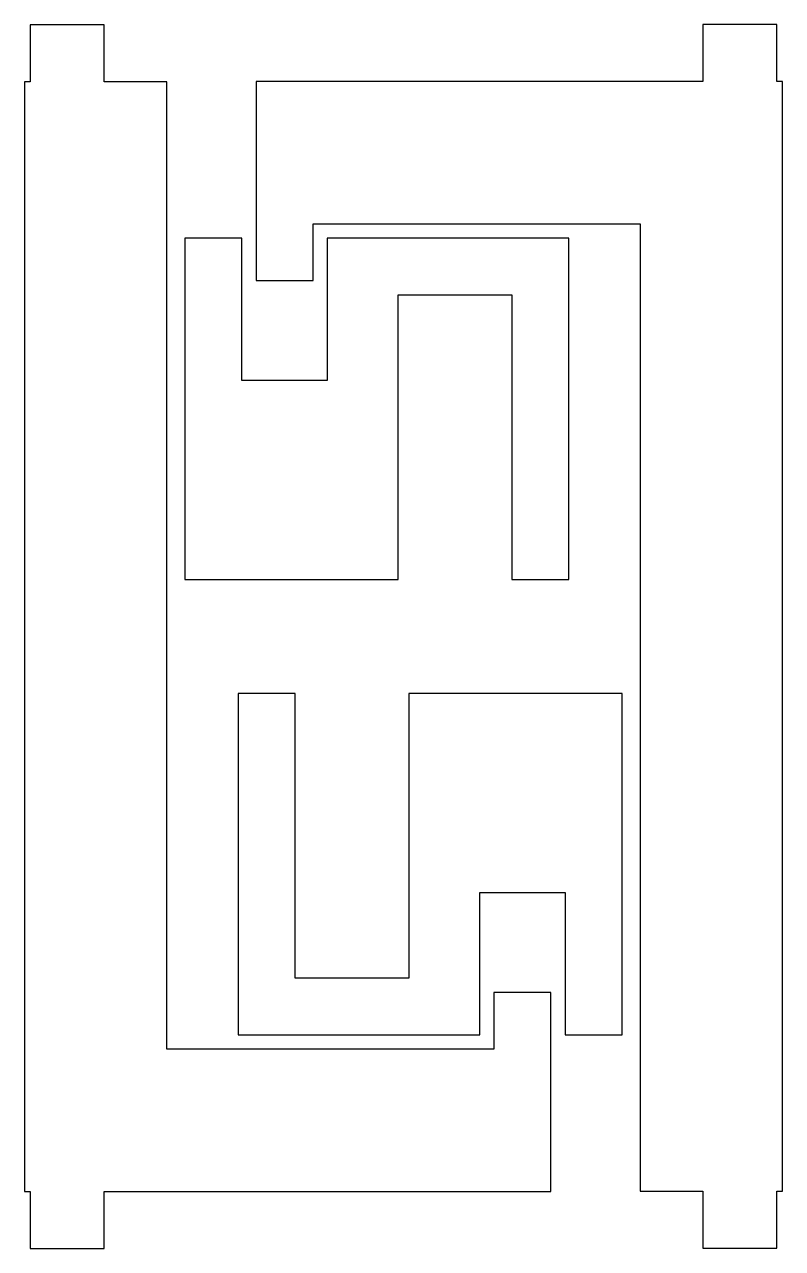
# Model space of a CAD drawing. Extents: x 1 to 77, y 719 to 841.
import ezdxf

# ---------------------------------------------------------------- set-up
doc = ezdxf.new("R2010")
doc.units = 0
doc.layers.get('0').update_dxf_attribs({"linetype": 'CONTINUOUS'})

msp = doc.modelspace()

# ---------------------------------------------------------------- linework, layer by layer
at = {"color": 7}
for points in [[(9.432653, 724.451892), (53.936618, 724.451892), (53.936618, 744.294412), (48.267326, 744.294412), (48.267326, 738.625124), (15.668902, 738.625124), (15.668902, 835.003072), (9.432653, 835.003072), (9.432653, 840.672364), (2.06263, 840.672364), (2.06263, 835.003072), (1.495672, 835.003072), (1.495672, 724.451892), (2.06263, 724.451892), (2.06263, 718.782604), (9.432653, 718.782604), (9.432653, 724.451892)], [(69.103062, 835.038942), (24.599094, 835.038942), (24.599094, 815.196422), (30.268382, 815.196422), (30.268382, 820.86571), (62.866814, 820.86571), (62.866814, 724.487756), (69.103062, 724.487756), (69.103062, 718.818468), (76.473086, 718.818468), (76.473086, 724.487756), (77.040038, 724.487756), (77.040038, 835.038942), (76.473086, 835.038942), (76.473086, 840.70823), (69.103062, 840.70823), (69.103062, 835.038942)], [(31.649966, 805.259485), (23.14603, 805.259485), (23.14603, 819.43271), (17.476734, 819.43271), (17.476734, 785.416965), (38.736582, 785.416965), (38.736582, 813.763422), (50.075166, 813.763422), (50.075166, 785.416965), (55.744454, 785.416965), (55.744454, 819.43271), (31.649966, 819.43271), (31.649966, 805.259485)], [(46.885746, 754.231348), (55.389683, 754.231348), (55.389683, 740.058124), (61.058974, 740.058124), (61.058974, 774.073869), (39.799132, 774.073869), (39.799132, 745.727412), (28.46055, 745.727412), (28.46055, 774.073869), (22.791258, 774.073869), (22.791258, 740.058124), (46.885746, 740.058124), (46.885746, 754.231348)]]:
    msp.add_lwpolyline(points, dxfattribs=at)

doc.saveas('drawing.dxf')
